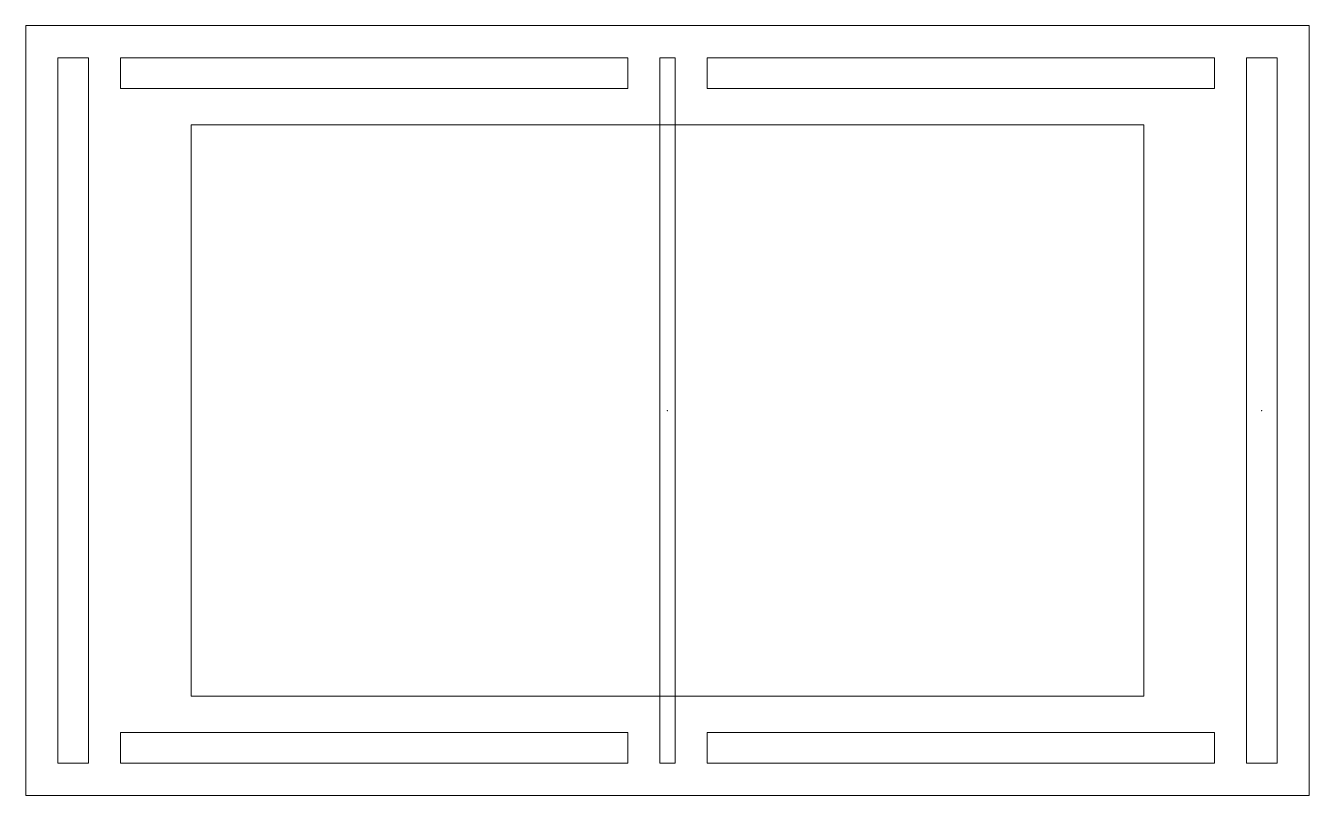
# Model space of a CAD drawing. Header units: inches. Extents: x -5 to 5, y -3 to 3.
import ezdxf

# ---------------------------------------------------------------- set-up
doc = ezdxf.new("R2010")
doc.units = ezdxf.units.IN
doc.header["$MEASUREMENT"] = 0
doc.header["$PDSIZE"] = -1

msp = doc.modelspace()

# ---------------------------------------------------------------- linework, layer by layer
at = {"color": 1, "lineweight": 5}
for p, q in [((5, 3), (-5, 3)), ((-5, -3), (-5, 3)), ((5, -3), (5, 3)), ((-4.75, -2.75), (-4.75, 2.75)), ((-4.75, 2.75), (-4.51, 2.75)), ((-4.51, -2.75), (-4.51, 2.75)), ((-4.26, 2.75), (-0.31, 2.75)), ((-4.26, 2.75), (-4.26, 2.51)), ((-0.31, 2.75), (-0.31, 2.51)), ((0.06, 2.75), (-0.06, 2.75)), ((-0.06, -2.75), (-0.06, 2.75)), ((0.06, -2.75), (0.06, 2.75)), ((0.31, 2.51), (0.31, 2.75)), ((0.31, 2.75), (4.26, 2.75)), ((4.26, 2.51), (4.26, 2.75)), ((4.75, 2.75), (4.51, 2.75)), ((4.51, -2.75), (4.51, 2.75)), ((4.75, -2.75), (4.75, 2.75)), ((-4.26, 2.51), (-0.31, 2.51)), ((0.31, 2.51), (4.26, 2.51)), ((3.71, 2.226), (-3.71, 2.226)), ((-3.71, -2.226), (-3.71, 2.226)), ((3.71, -2.226), (3.71, 2.226)), ((3.71, -2.226), (-3.71, -2.226)), ((-4.26, -2.75), (-4.26, -2.51)), ((-4.26, -2.51), (-0.31, -2.51)), ((-0.31, -2.75), (-0.31, -2.51)), ((0.31, -2.51), (4.26, -2.51)), ((0.31, -2.51), (0.31, -2.75)), ((4.26, -2.51), (4.26, -2.75)), ((-4.75, -2.75), (-4.51, -2.75)), ((-4.26, -2.75), (-0.31, -2.75)), ((0.06, -2.75), (-0.06, -2.75)), ((0.31, -2.75), (4.26, -2.75)), ((4.75, -2.75), (4.51, -2.75)), ((5, -3), (-5, -3))]:
    msp.add_line(p, q, dxfattribs=at)
for p in [(0, 0), (0, 0), (4.63, 0), (0, 0)]:
    msp.add_point(p, dxfattribs=at)

doc.saveas('drawing.dxf')
